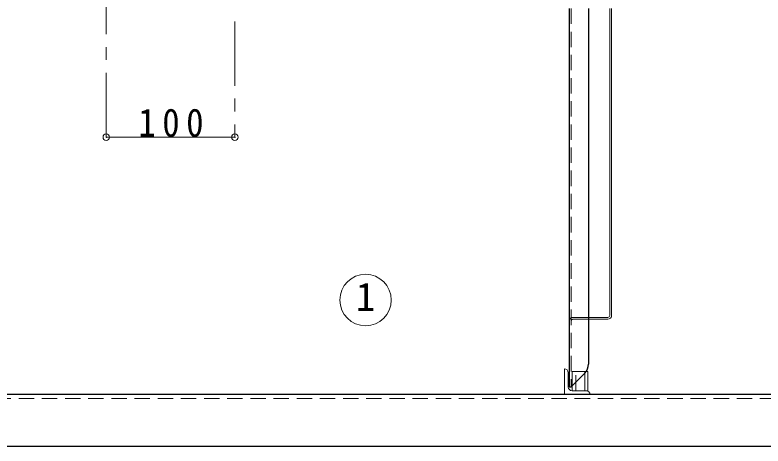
# Model space of a CAD drawing. Units: millimetres at full size, sheet at 1:10; details may follow other scales. Extents: x -2125 to 1925, y -1405 to 1405.
# Drawn here: x -780 to -198, y 455 to 790 of the extents above; entities that cross this region are included whole.
import ezdxf
from ezdxf.enums import TextEntityAlignment as Align

# ---------------------------------------------------------------- set-up
doc = ezdxf.new("R2010")
doc.units = ezdxf.units.MM
doc.header["$LTSCALE"] = 10
doc.header["$PDMODE"] = 32
doc.header["$PDSIZE"] = 5
doc.linetypes.add('CHAIN1', pattern=[8, 5, -1, 1, -1])
doc.linetypes.add('DASHED1', pattern=[1.8, 1.2, -0.6])
doc.layers.add('0-A', color=4, linetype='Continuous', lineweight=9)
doc.styles.add('ＭＳ ゴシック', font='')
doc.styles.get('ＭＳ ゴシック').set_extended_font_data('MS Gothic')

msp = doc.modelspace()

# ---------------------------------------------------------------- linework, layer by layer
at = {"layer": '0-A', "linetype": 'CHAIN1'}
for p, q in [((-708.8, 695.02), (-708.8, 881.52)), ((-608.8, 785.02), (-608.8, 695.02))]:
    msp.add_line(p, q, dxfattribs=at)
at = {"layer": '0-A', "color": 5, "lineweight": 25}
for p, q in [((-349.05, 795.02), (-349.05, 501.02)), ((-334.05, 795.02), (-334.05, 518.73)), ((-336.95, 511.68), (-347.55, 501.02)), ((-349.05, 501.02), (-347.55, 501.02)), ((402.2, 495.02), (-1097.8, 495.02)), ((-1117.8, 455.02), (422.2, 455.02))]:
    msp.add_line(p, q, dxfattribs=at)
at = {"layer": '0-A', "color": 7, "linetype": 'DASHED1', "lineweight": 18}
for p, q in [((-347.55, 795.02), (-347.55, 501.02)), ((405.2, 492.02), (-1100.8, 492.02))]:
    msp.add_line(p, q, dxfattribs=at)
at = {"layer": '0-A'}
for p, q in [((-317.55, 556.52), (-317.55, 795.02)), ((-316.05, 556.52), (-316.05, 795.02)), ((-708.8, 695.02), (-608.8, 695.02)), ((-334.05, 555.02), (-319.05, 555.02)), ((-334.05, 553.52), (-319.05, 553.52))]:
    msp.add_line(p, q, dxfattribs=at)
at = {"layer": '0-A', "linetype": 'DASHED1'}
for p, q in [((-346.05, 555.02), (-334.05, 555.02)), ((-334.05, 553.52), (-346.05, 553.52)), ((-346.8, 501.77), (-346.8, 513.02)), ((-346.8, 513.02), (-335.84, 513.02)), ((-343.8, 498.02), (-343.8, 513.02)), ((-336.8, 511.84), (-336.8, 513.02))]:
    msp.add_line(p, q, dxfattribs=at)
at = {"layer": '0-A', "color": 7, "lineweight": 18}
for p, q in [((-352.8, 495.02), (-352.8, 515.02)), ((-349.8, 501.02), (-349.8, 512.02)), ((-336.8, 498.02), (-336.8, 511.84)), ((-334.65, 513.02), (-335.84, 513.02)), ((-334.65, 498.02), (-334.65, 513.02)), ((-346.8, 498.02), (-346.8, 501.77)), ((-346.8, 498.02), (-334.65, 498.02))]:
    msp.add_line(p, q, dxfattribs=at)
msp.add_circle((-507.26, 568.48), 20, dxfattribs=at)
at = {"layer": '0-A', "linetype": 'DASHED1'}
for radius, start in [(3, 90.00252), (1.5, 90)]:
    msp.add_arc((-346.05, 552.02), radius, start, 180, dxfattribs=at)
at = {"layer": '0-A'}
for radius in [1.5, 3]:
    msp.add_arc((-319.05, 556.52), radius, 270, 0, dxfattribs=at)
at = {"layer": '0-A', "color": 5, "lineweight": 25}
msp.add_arc((-344.05, 518.73), 10, 315.18818, 0, dxfattribs=at)
at = {"layer": '0-A', "color": 7, "lineweight": 18}
for centre, start, end in [((-352.8, 512.02), 0, 90), ((-346.8, 501.02), 180, 270), ((-335.8, 495.02), 0, 90)]:
    msp.add_arc(centre, 3, start, end, dxfattribs=at)
at = {"layer": '0-A'}
for p in [(-708.8, 695.02), (-608.8, 695.02)]:
    msp.add_point(p, dxfattribs=at)

# ---------------------------------------------------------------- texts
at = {"layer": '0-A', "color": 7, "style": 'ＭＳ ゴシック'}
msp.add_text('1', height=21.99, dxfattribs=at).set_placement((-514.76, 553.48), align=Align.BOTTOM_LEFT)
at = {"layer": '0-A', "color": 7, "insert": (-683.8, 695.02), "char_height": 21.99, "attachment_point": 7, "style": 'ＭＳ ゴシック'}
msp.add_mtext('\\T1.38;\\W0.9;100', dxfattribs=at)

doc.saveas('drawing.dxf')
